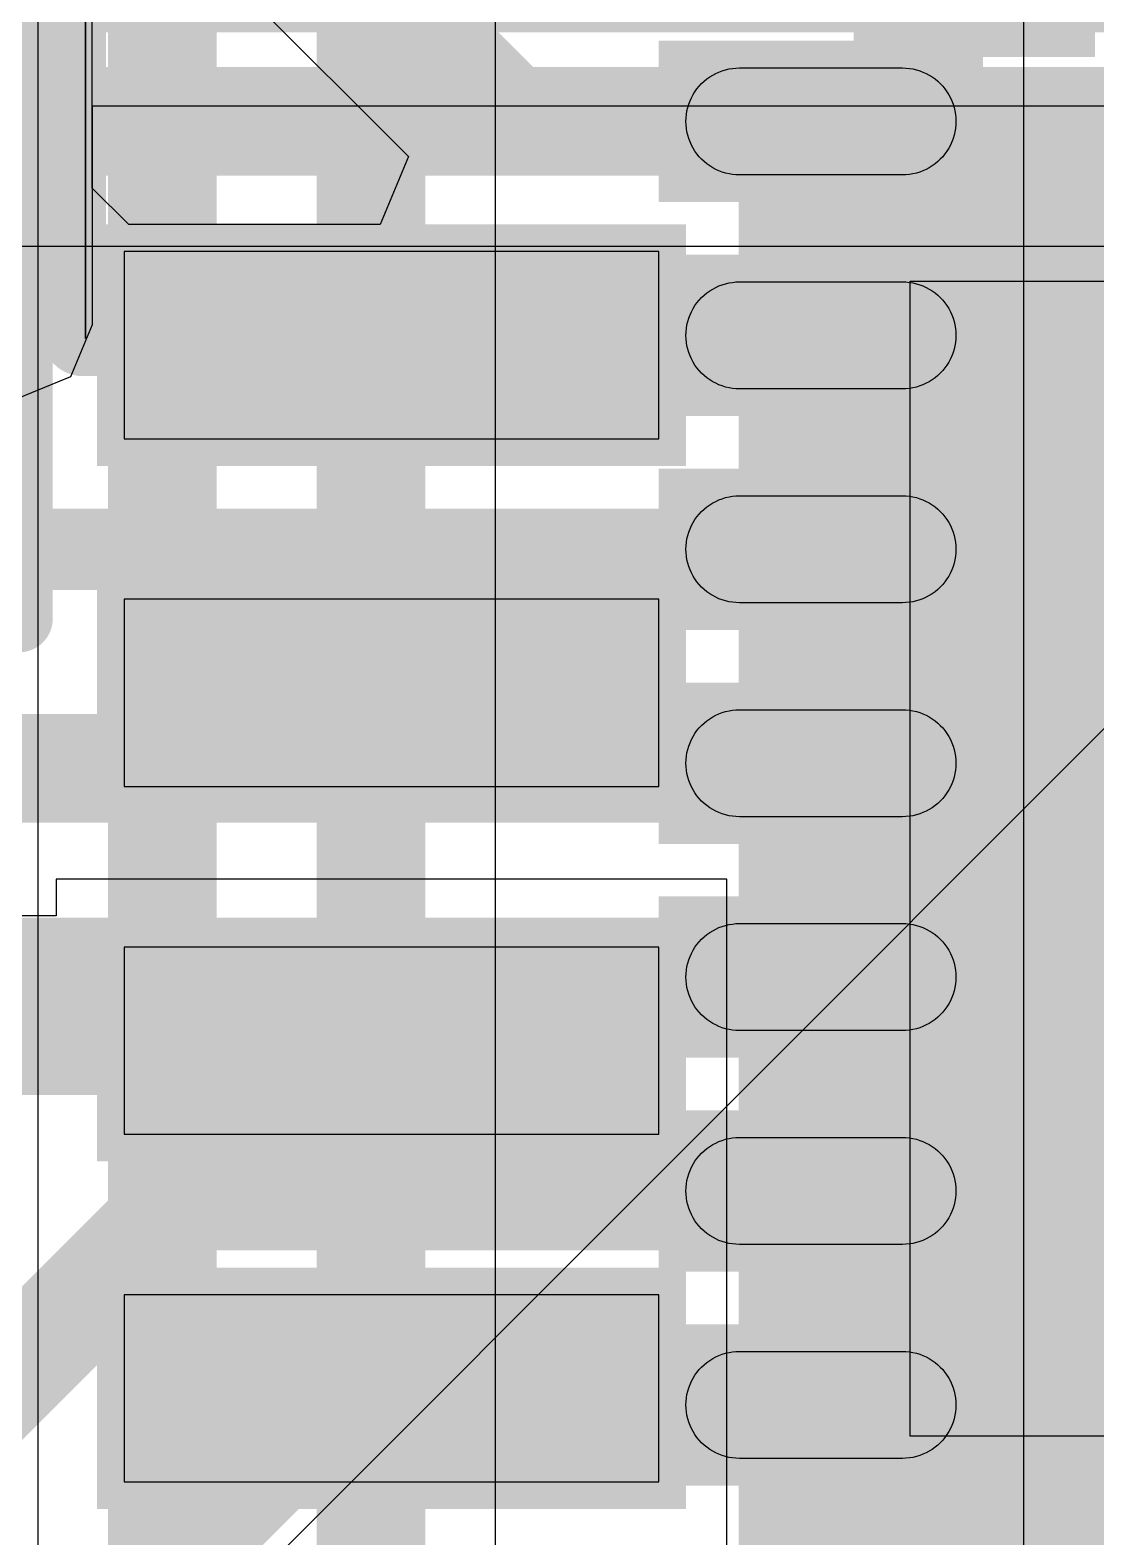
# Model space of a CAD drawing. Header units: inches. Extents: x -6 to 5433, y -4 to 5447.
# Drawn here: x 8.987 to 10.98, y 20.56 to 23.378 of the extents above; entities that cross this region are included whole.
import ezdxf

# ---------------------------------------------------------------- set-up
doc = ezdxf.new("R2010")
doc.units = ezdxf.units.IN
for name, color, linetype in [('Bottom Layer', 5, 'Continuous'), ('Bottom Overlay', 54, 'Continuous'), ('Bottom Paste', 16, 'Continuous'), ('Bottom Solder', 6, 'Continuous'), ('Ground', 16, 'Continuous'), ('Power', 76, 'Continuous'), ('Top Layer', 1, 'Continuous'), ('Top Overlay', 2, 'Continuous'), ('Top Paste', 8, 'Continuous'), ('Top Solder', 216, 'Continuous')]:
    doc.layers.add(name, color=color, linetype=linetype)

msp = doc.modelspace()

# ---------------------------------------------------------------- hatches: boundary and pattern name
at = {"layer": 'Bottom Layer'}
for points in [[(10.7188, 23.307), (10.7188, 23.107), (10.2138, 23.107), (10.2138, 23.307)], [(10.7188, 22.9069), (10.7188, 22.7069), (10.2138, 22.7069), (10.2138, 22.9069)], [(10.7188, 22.5069), (10.7188, 22.3069), (10.2138, 22.3069), (10.2138, 22.5069)], [(10.7188, 22.1068), (10.7188, 21.9068), (10.2138, 21.9068), (10.2138, 22.1068)], [(10.7188, 21.707), (10.7188, 21.507), (10.2138, 21.507), (10.2138, 21.707)], [(10.7188, 21.307), (10.7188, 21.107), (10.2138, 21.107), (10.2138, 21.307)], [(10.7188, 20.9069), (10.7188, 20.7069), (10.2138, 20.7069), (10.2138, 20.9069)]]:
    msp.add_hatch(color=5, dxfattribs=at).paths.add_polyline_path(points)
at = {"layer": 'Bottom Solder'}
for points in [[(9.0315, 22.8613), (8.2865, 22.8613), (8.2865, 23.4286), (9.0315, 23.4286)], [(10.7696, 23.3578), (10.7696, 23.0562), (10.163, 23.0562), (10.163, 23.3578)], [(10.7696, 22.9577), (10.7696, 22.6561), (10.163, 22.6561), (10.163, 22.9577)], [(10.7696, 22.5577), (10.7696, 22.2561), (10.163, 22.2561), (10.163, 22.5577)], [(10.7696, 22.1576), (10.7696, 21.856), (10.163, 21.856), (10.163, 22.1576)], [(10.7696, 21.7578), (10.7696, 21.4562), (10.163, 21.4562), (10.163, 21.7578)], [(10.7696, 21.3578), (10.7696, 21.0562), (10.163, 21.0562), (10.163, 21.3578)], [(10.7696, 20.9577), (10.7696, 20.6561), (10.163, 20.6561), (10.163, 20.9577)]]:
    msp.add_hatch(color=6, dxfattribs=at).paths.add_polyline_path(points)
at = {"layer": 'Top Layer'}
for points in [[(8.2526, 23.3737), (12.2285, 23.3737), (12.2285, 24.4293), (8.2526, 24.4293)], [(10.3631, 23.1785), (13.0631, 23.1785), (13.0631, 20.4785), (10.3631, 20.4785)], [(9.1631, 22.9636), (10.1631, 22.9636), (10.1631, 22.6136), (9.1631, 22.6136)], [(9.1631, 22.3133), (10.1631, 22.3133), (10.1631, 21.9633), (9.1631, 21.9633)], [(9.1631, 21.6631), (10.1631, 21.6631), (10.1631, 21.3131), (9.1631, 21.3131)], [(9.1631, 21.0129), (10.1631, 21.0129), (10.1631, 20.6629), (9.1631, 20.6629)]]:
    msp.add_hatch(color=1, dxfattribs=at).paths.add_polyline_path(points)
at = {"layer": 'Top Solder'}
for points in [[(10.5272, 24.4293), (10.9788, 24.4293), (10.9788, 23.3277), (10.5272, 23.3277)], [(10.3123, 23.2293), (13.1139, 23.2293), (13.1139, 20.4277), (10.3123, 20.4277)], [(9.1123, 23.0144), (10.2139, 23.0144), (10.2139, 22.5628), (9.1123, 22.5628)], [(9.1123, 22.3641), (10.2139, 22.3641), (10.2139, 21.9125), (9.1123, 21.9125)], [(9.1123, 21.7139), (10.2139, 21.7139), (10.2139, 21.2623), (9.1123, 21.2623)], [(9.1123, 21.0637), (10.2139, 21.0637), (10.2139, 20.6121), (9.1123, 20.6121)]]:
    msp.add_hatch(color=216, dxfattribs=at).paths.add_polyline_path(points)

# ---------------------------------------------------------------- linework, layer by layer
at = {"layer": 'Bottom Layer'}
for p, q in [((9.1901, 23.6458), (9.6948, 23.1411)), ((9.1035, 23.0823), (9.1035, 23.5005)), ((10.8458, 22.1799), (10.8458, 23.434)), ((9.6948, 23.1411), (9.6422, 23.0141)), ((9.1718, 23.0141), (9.1035, 23.0823)), ((9.6422, 23.0141), (9.1718, 23.0141)), ((10.8458, 20.98), (10.8458, 22.1799)), ((10.8458, 20.1799), (10.8458, 20.98))]:
    msp.add_line(p, q, dxfattribs=at)
for points in [[(9.2346, 23.8942, 0.1524, 0.1524, 0), (9.9219, 23.207, 0.1524, 0.1524, 0)], [(9.9219, 23.207, 0.1524, 0.1524, 0), (10.4663, 23.207, 0.1524, 0.1524, 0)], [(8.7479, 23.1449, 0.1524, 0.1524, 0), (9.086, 22.8069, 0.1524, 0.1524, 0)], [(9.086, 22.8069, 0.1524, 0.1524, 0), (10.4663, 22.8069, 0.1524, 0.1524, 0)], [(8.3977, 22.4069, 0.1524, 0.1524, 0), (10.4663, 22.4069, 0.1524, 0.1524, 0)], [(8.4379, 21.9974, 0.2032, 0.2032, 0), (10.4569, 21.9974, 0.2032, 0.2032, 0)], [(10.4569, 21.9974, 0.2032, 0.2032, 0), (10.4663, 22.0068, 0.2032, 0.2032, 0)], [(8.4379, 21.6164, 0.2032, 0.2032, 0), (10.4569, 21.6164, 0.2032, 0.2032, 0)], [(10.4569, 21.6164, 0.2032, 0.2032, 0), (10.4663, 21.607, 0.2032, 0.2032, 0)], [(10.4567, 21.1974, 0.2032, 0.2032, 0), (10.4663, 21.207, 0.2032, 0.2032, 0)], [(8.8276, 20.7403, 0.2032, 0.2032, 0), (9.2847, 21.1974, 0.2032, 0.2032, 0)], [(9.2847, 21.1974, 0.2032, 0.2032, 0), (10.4567, 21.1974, 0.2032, 0.2032, 0)], [(9.1509, 20.4171, 0.2032, 0.2032, 0), (9.5503, 20.8164, 0.2032, 0.2032, 0)], [(9.5503, 20.8164, 0.2032, 0.2032, 0), (10.4567, 20.8164, 0.2032, 0.2032, 0)], [(10.4567, 20.8164, 0.2032, 0.2032, 0), (10.4663, 20.8069, 0.2032, 0.2032, 0)]]:
    msp.add_lwpolyline(points, format="xyseb", dxfattribs=at)
for points in [[(9.8838, 23.207, 0.0762, 0.0762, 1), (9.96, 23.207, 0.0762, 0.0762, 1)], [(9.8838, 23.207, 0.0762, 0.0762, 1), (9.96, 23.207, 0.0762, 0.0762, 1)], [(10.4282, 23.207, 0.0762, 0.0762, 1), (10.5044, 23.207, 0.0762, 0.0762, 1)], [(9.0479, 22.8069, 0.0762, 0.0762, 1), (9.1241, 22.8069, 0.0762, 0.0762, 1)], [(9.0479, 22.8069, 0.0762, 0.0762, 1), (9.1241, 22.8069, 0.0762, 0.0762, 1)], [(10.4282, 22.8069, 0.0762, 0.0762, 1), (10.5044, 22.8069, 0.0762, 0.0762, 1)], [(10.4282, 22.4069, 0.0762, 0.0762, 1), (10.5044, 22.4069, 0.0762, 0.0762, 1)], [(10.4061, 21.9974, 0.1016, 0.1016, 1), (10.5077, 21.9974, 0.1016, 0.1016, 1)], [(10.4061, 21.9974, 0.1016, 0.1016, 1), (10.5077, 21.9974, 0.1016, 0.1016, 1)], [(10.4155, 22.0068, 0.1016, 0.1016, 1), (10.5171, 22.0068, 0.1016, 0.1016, 1)], [(10.4061, 21.6164, 0.1016, 0.1016, 1), (10.5077, 21.6164, 0.1016, 0.1016, 1)], [(10.4061, 21.6164, 0.1016, 0.1016, 1), (10.5077, 21.6164, 0.1016, 0.1016, 1)], [(10.4155, 21.607, 0.1016, 0.1016, 1), (10.5171, 21.607, 0.1016, 0.1016, 1)], [(10.4155, 21.207, 0.1016, 0.1016, 1), (10.5171, 21.207, 0.1016, 0.1016, 1)], [(9.2339, 21.1974, 0.1016, 0.1016, 1), (9.3355, 21.1974, 0.1016, 0.1016, 1)], [(9.2339, 21.1974, 0.1016, 0.1016, 1), (9.3355, 21.1974, 0.1016, 0.1016, 1)], [(10.4059, 21.1974, 0.1016, 0.1016, 1), (10.5075, 21.1974, 0.1016, 0.1016, 1)], [(10.4059, 21.1974, 0.1016, 0.1016, 1), (10.5075, 21.1974, 0.1016, 0.1016, 1)], [(9.4995, 20.8164, 0.1016, 0.1016, 1), (9.6011, 20.8164, 0.1016, 0.1016, 1)], [(9.4995, 20.8164, 0.1016, 0.1016, 1), (9.6011, 20.8164, 0.1016, 0.1016, 1)], [(10.4059, 20.8164, 0.1016, 0.1016, 1), (10.5075, 20.8164, 0.1016, 0.1016, 1)], [(10.4059, 20.8164, 0.1016, 0.1016, 1), (10.5075, 20.8164, 0.1016, 0.1016, 1)], [(10.4155, 20.8069, 0.1016, 0.1016, 1), (10.5171, 20.8069, 0.1016, 0.1016, 1)]]:
    msp.add_lwpolyline(points, format="xyseb", close=True, dxfattribs=at)
at = {"layer": 'Bottom Overlay'}
for points in [[(9.0654, 22.8274, 0.127, 0.127, 0), (9.0654, 24.4022, 0.127, 0.127, 0)], [(9.0908, 22.802, 0.00323, 0.00323, 0), (9.0908, 24.4276, 0.00323, 0.00323, 0)], [(8.2526, 22.8274, 0.127, 0.127, 0), (9.0654, 22.8274, 0.127, 0.127, 0)]]:
    msp.add_lwpolyline(points, format="xyseb", dxfattribs=at)
for points in [[(9.0337, 22.8274, 0.0635, 0.0635, 1), (9.0972, 22.8274, 0.0635, 0.0635, 1)], [(9.0337, 22.8274, 0.0635, 0.0635, 1), (9.0972, 22.8274, 0.0635, 0.0635, 1)], [(9.09, 22.802, 0.00161, 0.00161, 1), (9.0916, 22.802, 0.00161, 0.00161, 1)]]:
    msp.add_lwpolyline(points, format="xyseb", close=True, dxfattribs=at)
at = {"layer": 'Bottom Paste'}
for p, q in [((10.2755, 23.2993), (10.2816, 23.3016)), ((10.2816, 23.3016), (10.2879, 23.3036)), ((10.2879, 23.3036), (10.2943, 23.305)), ((10.2943, 23.305), (10.3007, 23.3061)), ((10.3007, 23.3061), (10.3072, 23.3068)), ((10.3072, 23.3068), (10.3138, 23.307)), ((10.3138, 23.307), (10.6188, 23.307)), ((10.6188, 23.307), (10.6253, 23.3068)), ((10.6253, 23.3068), (10.6318, 23.3061)), ((10.6318, 23.3061), (10.6383, 23.305)), ((10.6383, 23.305), (10.6447, 23.3036)), ((10.6447, 23.3036), (10.6509, 23.3016)), ((10.6509, 23.3016), (10.657, 23.2993)), ((10.2344, 23.2678), (10.2386, 23.2729)), ((10.2386, 23.2729), (10.2431, 23.2777)), ((10.2431, 23.2777), (10.2478, 23.2821)), ((10.2478, 23.2821), (10.2529, 23.2863)), ((10.2529, 23.2863), (10.2582, 23.2901)), ((10.2582, 23.2901), (10.2638, 23.2936)), ((10.2638, 23.2936), (10.2695, 23.2966)), ((10.2695, 23.2966), (10.2755, 23.2993)), ((10.657, 23.2993), (10.663, 23.2966)), ((10.663, 23.2966), (10.6688, 23.2936)), ((10.6688, 23.2936), (10.6743, 23.2901)), ((10.6743, 23.2901), (10.6797, 23.2863)), ((10.6797, 23.2863), (10.6847, 23.2821)), ((10.6847, 23.2821), (10.6895, 23.2777)), ((10.6895, 23.2777), (10.694, 23.2729)), ((10.694, 23.2729), (10.6981, 23.2678)), ((10.2191, 23.2391), (10.2214, 23.2452)), ((10.2214, 23.2452), (10.2241, 23.2512)), ((10.2241, 23.2512), (10.2272, 23.257)), ((10.2272, 23.257), (10.2306, 23.2625)), ((10.2306, 23.2625), (10.2344, 23.2678)), ((10.6981, 23.2678), (10.7019, 23.2625)), ((10.7019, 23.2625), (10.7054, 23.2569)), ((10.7054, 23.2569), (10.7085, 23.2512)), ((10.7085, 23.2512), (10.7111, 23.2452)), ((10.7111, 23.2452), (10.7135, 23.2391)), ((10.214, 23.2135), (10.2146, 23.22)), ((10.2146, 23.22), (10.2157, 23.2265)), ((10.2157, 23.2265), (10.2172, 23.2328)), ((10.2172, 23.2328), (10.2191, 23.2391)), ((10.7135, 23.2391), (10.7154, 23.2328)), ((10.7154, 23.2328), (10.7168, 23.2265)), ((10.7168, 23.2265), (10.7179, 23.22)), ((10.7179, 23.22), (10.7186, 23.2135)), ((10.2138, 23.207), (10.214, 23.2135)), ((10.214, 23.2004), (10.2138, 23.207)), ((10.2146, 23.1939), (10.214, 23.2004)), ((10.2146, 23.1939), (10.2146, 23.1939)), ((10.2157, 23.1874), (10.2146, 23.1939)), ((10.7179, 23.1939), (10.7168, 23.1874)), ((10.7186, 23.2004), (10.7179, 23.1939)), ((10.7186, 23.2135), (10.7188, 23.207)), ((10.7188, 23.207), (10.7186, 23.2004)), ((10.2172, 23.1811), (10.2157, 23.1874)), ((10.2191, 23.1748), (10.2172, 23.1811)), ((10.2214, 23.1687), (10.2191, 23.1748)), ((10.2241, 23.1627), (10.2214, 23.1687)), ((10.2272, 23.157), (10.2241, 23.1627)), ((10.7085, 23.1627), (10.7054, 23.157)), ((10.7111, 23.1687), (10.7085, 23.1627)), ((10.7135, 23.1748), (10.7111, 23.1687)), ((10.7154, 23.1811), (10.7135, 23.1748)), ((10.7168, 23.1874), (10.7154, 23.1811)), ((10.2306, 23.1514), (10.2272, 23.157)), ((10.2344, 23.1461), (10.2306, 23.1514)), ((10.2386, 23.141), (10.2344, 23.1461)), ((10.2431, 23.1362), (10.2386, 23.141)), ((10.2478, 23.1318), (10.2431, 23.1362)), ((10.6895, 23.1362), (10.6847, 23.1318)), ((10.694, 23.141), (10.6895, 23.1362)), ((10.6981, 23.1461), (10.694, 23.141)), ((10.7019, 23.1514), (10.6981, 23.1461)), ((10.7054, 23.157), (10.7019, 23.1514)), ((10.2529, 23.1276), (10.2478, 23.1318)), ((10.2582, 23.1238), (10.2529, 23.1276)), ((10.2638, 23.1203), (10.2582, 23.1238)), ((10.2695, 23.1173), (10.2638, 23.1203)), ((10.2755, 23.1146), (10.2695, 23.1173)), ((10.2816, 23.1123), (10.2755, 23.1146)), ((10.2879, 23.1104), (10.2816, 23.1123)), ((10.2943, 23.1089), (10.2879, 23.1104)), ((10.3007, 23.1078), (10.2943, 23.1089)), ((10.3072, 23.1072), (10.3007, 23.1078)), ((10.3138, 23.107), (10.3072, 23.1072)), ((10.6188, 23.107), (10.3138, 23.107)), ((10.6253, 23.1072), (10.6188, 23.107)), ((10.6318, 23.1078), (10.6253, 23.1072)), ((10.6383, 23.1089), (10.6318, 23.1078)), ((10.6447, 23.1104), (10.6383, 23.1089)), ((10.6509, 23.1123), (10.6447, 23.1104)), ((10.657, 23.1146), (10.6509, 23.1123)), ((10.663, 23.1173), (10.657, 23.1146)), ((10.6688, 23.1203), (10.663, 23.1173)), ((10.6743, 23.1238), (10.6688, 23.1203)), ((10.6797, 23.1276), (10.6743, 23.1238)), ((10.6847, 23.1318), (10.6797, 23.1276)), ((10.3007, 22.906), (10.3072, 22.9067)), ((10.3072, 22.9067), (10.3138, 22.9069)), ((10.3138, 22.9069), (10.6188, 22.9069)), ((10.6188, 22.9069), (10.6253, 22.9067)), ((10.6253, 22.9067), (10.6318, 22.906)), ((10.2431, 22.8776), (10.2478, 22.8821)), ((10.2478, 22.8821), (10.2529, 22.8862)), ((10.2529, 22.8862), (10.2582, 22.89)), ((10.2582, 22.89), (10.2638, 22.8935)), ((10.2638, 22.8935), (10.2695, 22.8966)), ((10.2695, 22.8966), (10.2755, 22.8993)), ((10.2755, 22.8993), (10.2816, 22.9016)), ((10.2816, 22.9016), (10.2879, 22.9035)), ((10.2879, 22.9035), (10.2943, 22.905)), ((10.2943, 22.905), (10.3007, 22.906)), ((10.6318, 22.906), (10.6383, 22.905)), ((10.6383, 22.905), (10.6447, 22.9035)), ((10.6447, 22.9035), (10.6509, 22.9016)), ((10.6509, 22.9016), (10.657, 22.8993)), ((10.657, 22.8993), (10.663, 22.8966)), ((10.663, 22.8966), (10.6688, 22.8935)), ((10.6688, 22.8935), (10.6743, 22.89)), ((10.6743, 22.89), (10.6797, 22.8862)), ((10.6797, 22.8862), (10.6847, 22.8821)), ((10.6847, 22.8821), (10.6895, 22.8776)), ((10.2214, 22.8452), (10.2241, 22.8511)), ((10.2241, 22.8511), (10.2272, 22.8569)), ((10.2272, 22.8569), (10.2306, 22.8625)), ((10.2306, 22.8625), (10.2344, 22.8678)), ((10.2344, 22.8678), (10.2386, 22.8728)), ((10.2386, 22.8728), (10.2431, 22.8776)), ((10.6895, 22.8776), (10.694, 22.8728)), ((10.694, 22.8728), (10.6981, 22.8678)), ((10.6981, 22.8678), (10.7019, 22.8625)), ((10.7019, 22.8625), (10.7054, 22.8569)), ((10.7054, 22.8569), (10.7085, 22.8511)), ((10.7085, 22.8511), (10.7111, 22.8452)), ((10.2146, 22.82), (10.2157, 22.8264)), ((10.2157, 22.8264), (10.2172, 22.8328)), ((10.2172, 22.8328), (10.2191, 22.8391)), ((10.2191, 22.8391), (10.2214, 22.8452)), ((10.7111, 22.8452), (10.7135, 22.8391)), ((10.7135, 22.8391), (10.7154, 22.8328)), ((10.7154, 22.8328), (10.7168, 22.8264)), ((10.7168, 22.8264), (10.7179, 22.82)), ((10.2138, 22.8069), (10.214, 22.8134)), ((10.214, 22.8004), (10.2138, 22.8069)), ((10.214, 22.8134), (10.2146, 22.82)), ((10.2146, 22.7938), (10.214, 22.8004)), ((10.2146, 22.7938), (10.2146, 22.7938)), ((10.2157, 22.7874), (10.2146, 22.7938)), ((10.7179, 22.7938), (10.7168, 22.7874)), ((10.7179, 22.82), (10.7186, 22.8134)), ((10.7186, 22.8004), (10.7179, 22.7938)), ((10.7186, 22.8134), (10.7188, 22.8069)), ((10.7188, 22.8069), (10.7186, 22.8004)), ((10.2172, 22.781), (10.2157, 22.7874)), ((10.2191, 22.7747), (10.2172, 22.781)), ((10.2214, 22.7686), (10.2191, 22.7747)), ((10.2241, 22.7627), (10.2214, 22.7686)), ((10.7111, 22.7686), (10.7085, 22.7627)), ((10.7135, 22.7747), (10.7111, 22.7686)), ((10.7154, 22.781), (10.7135, 22.7747)), ((10.7168, 22.7874), (10.7154, 22.781)), ((10.2272, 22.7569), (10.2241, 22.7627)), ((10.2306, 22.7514), (10.2272, 22.7569)), ((10.2344, 22.746), (10.2306, 22.7514)), ((10.2386, 22.741), (10.2344, 22.746)), ((10.2431, 22.7362), (10.2386, 22.741)), ((10.694, 22.741), (10.6895, 22.7362)), ((10.6981, 22.746), (10.694, 22.741)), ((10.7019, 22.7514), (10.6981, 22.746)), ((10.7054, 22.7569), (10.7019, 22.7514)), ((10.7085, 22.7627), (10.7054, 22.7569)), ((10.2478, 22.7317), (10.2431, 22.7362)), ((10.2529, 22.7276), (10.2478, 22.7317)), ((10.2582, 22.7238), (10.2529, 22.7276)), ((10.2638, 22.7203), (10.2582, 22.7238)), ((10.2695, 22.7172), (10.2638, 22.7203)), ((10.2755, 22.7145), (10.2695, 22.7172)), ((10.2816, 22.7122), (10.2755, 22.7145)), ((10.2879, 22.7103), (10.2816, 22.7122)), ((10.2943, 22.7088), (10.2879, 22.7103)), ((10.6447, 22.7103), (10.6383, 22.7088)), ((10.6509, 22.7122), (10.6447, 22.7103)), ((10.657, 22.7145), (10.6509, 22.7122)), ((10.663, 22.7172), (10.657, 22.7145)), ((10.6688, 22.7203), (10.663, 22.7172)), ((10.6743, 22.7238), (10.6688, 22.7203)), ((10.6797, 22.7276), (10.6743, 22.7238)), ((10.6847, 22.7317), (10.6797, 22.7276)), ((10.6895, 22.7362), (10.6847, 22.7317)), ((10.3007, 22.7078), (10.2943, 22.7088)), ((10.3072, 22.7071), (10.3007, 22.7078)), ((10.3138, 22.7069), (10.3072, 22.7071)), ((10.6188, 22.7069), (10.3138, 22.7069)), ((10.6253, 22.7071), (10.6188, 22.7069)), ((10.6318, 22.7078), (10.6253, 22.7071)), ((10.6383, 22.7088), (10.6318, 22.7078)), ((10.2478, 22.482), (10.2529, 22.4862)), ((10.2529, 22.4862), (10.2582, 22.49)), ((10.2582, 22.49), (10.2638, 22.4935)), ((10.2638, 22.4935), (10.2695, 22.4965)), ((10.2695, 22.4965), (10.2755, 22.4992)), ((10.2755, 22.4992), (10.2816, 22.5015)), ((10.2816, 22.5015), (10.2879, 22.5035)), ((10.2879, 22.5035), (10.2943, 22.5049)), ((10.2943, 22.5049), (10.3007, 22.506)), ((10.3007, 22.506), (10.3072, 22.5067)), ((10.3072, 22.5067), (10.3138, 22.5069)), ((10.3138, 22.5069), (10.6188, 22.5069)), ((10.6188, 22.5069), (10.6253, 22.5067)), ((10.6253, 22.5067), (10.6318, 22.506)), ((10.6318, 22.506), (10.6383, 22.5049)), ((10.6383, 22.5049), (10.6447, 22.5035)), ((10.6447, 22.5035), (10.6509, 22.5015)), ((10.6509, 22.5015), (10.657, 22.4992)), ((10.657, 22.4992), (10.663, 22.4965)), ((10.663, 22.4965), (10.6688, 22.4935)), ((10.6688, 22.4935), (10.6743, 22.49)), ((10.6743, 22.49), (10.6797, 22.4862)), ((10.6797, 22.4862), (10.6847, 22.482)), ((10.2241, 22.4511), (10.2272, 22.4569)), ((10.2272, 22.4569), (10.2306, 22.4624)), ((10.2306, 22.4624), (10.2344, 22.4677)), ((10.2344, 22.4677), (10.2386, 22.4728)), ((10.2386, 22.4728), (10.2431, 22.4776)), ((10.2431, 22.4776), (10.2478, 22.482)), ((10.6847, 22.482), (10.6895, 22.4776)), ((10.6895, 22.4776), (10.694, 22.4728)), ((10.694, 22.4728), (10.6981, 22.4677)), ((10.6981, 22.4677), (10.7019, 22.4624)), ((10.7019, 22.4624), (10.7054, 22.4568)), ((10.7054, 22.4568), (10.7085, 22.4511)), ((10.2157, 22.4264), (10.2172, 22.4327)), ((10.2172, 22.4327), (10.2191, 22.439)), ((10.2191, 22.439), (10.2214, 22.4451)), ((10.2214, 22.4451), (10.2241, 22.4511)), ((10.7085, 22.4511), (10.7111, 22.4451)), ((10.7111, 22.4451), (10.7135, 22.439)), ((10.7135, 22.439), (10.7154, 22.4327)), ((10.7154, 22.4327), (10.7168, 22.4264)), ((10.2138, 22.4069), (10.214, 22.4134)), ((10.214, 22.4003), (10.2138, 22.4069)), ((10.214, 22.4134), (10.2146, 22.4199)), ((10.2146, 22.3938), (10.214, 22.4003)), ((10.2146, 22.4199), (10.2157, 22.4264)), ((10.7168, 22.4264), (10.7179, 22.4199)), ((10.7179, 22.4199), (10.7186, 22.4134)), ((10.7186, 22.4003), (10.7179, 22.3938)), ((10.7186, 22.4134), (10.7188, 22.4069)), ((10.7188, 22.4069), (10.7186, 22.4003)), ((10.2146, 22.3938), (10.2146, 22.3938)), ((10.2157, 22.3873), (10.2146, 22.3938)), ((10.2172, 22.381), (10.2157, 22.3873)), ((10.2191, 22.3747), (10.2172, 22.381)), ((10.2214, 22.3686), (10.2191, 22.3747)), ((10.7135, 22.3747), (10.7111, 22.3686)), ((10.7154, 22.381), (10.7135, 22.3747)), ((10.7168, 22.3873), (10.7154, 22.381)), ((10.7179, 22.3938), (10.7168, 22.3873)), ((10.2241, 22.3626), (10.2214, 22.3686)), ((10.2272, 22.3569), (10.2241, 22.3626)), ((10.2306, 22.3513), (10.2272, 22.3569)), ((10.2344, 22.346), (10.2306, 22.3513)), ((10.2386, 22.3409), (10.2344, 22.346)), ((10.6981, 22.346), (10.694, 22.3409)), ((10.7019, 22.3513), (10.6981, 22.346)), ((10.7054, 22.3569), (10.7019, 22.3513)), ((10.7085, 22.3626), (10.7054, 22.3569)), ((10.7111, 22.3686), (10.7085, 22.3626)), ((10.2431, 22.3361), (10.2386, 22.3409)), ((10.2478, 22.3317), (10.2431, 22.3361)), ((10.2529, 22.3275), (10.2478, 22.3317)), ((10.2582, 22.3237), (10.2529, 22.3275)), ((10.2638, 22.3202), (10.2582, 22.3237)), ((10.2695, 22.3172), (10.2638, 22.3202)), ((10.2755, 22.3145), (10.2695, 22.3172)), ((10.663, 22.3172), (10.657, 22.3145)), ((10.6688, 22.3202), (10.663, 22.3172)), ((10.6743, 22.3237), (10.6688, 22.3202)), ((10.6797, 22.3275), (10.6743, 22.3237)), ((10.6847, 22.3317), (10.6797, 22.3275)), ((10.6895, 22.3361), (10.6847, 22.3317)), ((10.694, 22.3409), (10.6895, 22.3361)), ((10.2816, 22.3122), (10.2755, 22.3145)), ((10.2879, 22.3103), (10.2816, 22.3122)), ((10.2943, 22.3088), (10.2879, 22.3103)), ((10.3007, 22.3077), (10.2943, 22.3088)), ((10.3072, 22.3071), (10.3007, 22.3077)), ((10.3138, 22.3069), (10.3072, 22.3071)), ((10.6188, 22.3069), (10.3138, 22.3069)), ((10.6253, 22.3071), (10.6188, 22.3069)), ((10.6318, 22.3077), (10.6253, 22.3071)), ((10.6383, 22.3088), (10.6318, 22.3077)), ((10.6447, 22.3103), (10.6383, 22.3088)), ((10.6509, 22.3122), (10.6447, 22.3103)), ((10.657, 22.3145), (10.6509, 22.3122)), ((10.2529, 22.0861), (10.2582, 22.0899)), ((10.2582, 22.0899), (10.2638, 22.0934)), ((10.2638, 22.0934), (10.2695, 22.0965)), ((10.2695, 22.0965), (10.2755, 22.0992)), ((10.2755, 22.0992), (10.2816, 22.1015)), ((10.2816, 22.1015), (10.2879, 22.1034)), ((10.2879, 22.1034), (10.2943, 22.1049)), ((10.2943, 22.1049), (10.3007, 22.1059)), ((10.3007, 22.1059), (10.3072, 22.1066)), ((10.3072, 22.1066), (10.3138, 22.1068)), ((10.3138, 22.1068), (10.6188, 22.1068)), ((10.6188, 22.1068), (10.6253, 22.1066)), ((10.6253, 22.1066), (10.6318, 22.1059)), ((10.6318, 22.1059), (10.6383, 22.1049)), ((10.6383, 22.1049), (10.6447, 22.1034)), ((10.6447, 22.1034), (10.6509, 22.1015)), ((10.6509, 22.1015), (10.657, 22.0992)), ((10.657, 22.0992), (10.663, 22.0965)), ((10.663, 22.0965), (10.6688, 22.0934)), ((10.6688, 22.0934), (10.6743, 22.0899)), ((10.6743, 22.0899), (10.6797, 22.0861)), ((10.2272, 22.0568), (10.2306, 22.0624)), ((10.2306, 22.0624), (10.2344, 22.0677)), ((10.2344, 22.0677), (10.2386, 22.0727)), ((10.2386, 22.0727), (10.2431, 22.0775)), ((10.2431, 22.0775), (10.2478, 22.082)), ((10.2478, 22.082), (10.2529, 22.0861)), ((10.6797, 22.0861), (10.6847, 22.082)), ((10.6847, 22.082), (10.6895, 22.0775)), ((10.6895, 22.0775), (10.694, 22.0727)), ((10.694, 22.0727), (10.6981, 22.0677)), ((10.6981, 22.0677), (10.7019, 22.0624)), ((10.7019, 22.0624), (10.7054, 22.0568)), ((10.2172, 22.0327), (10.2191, 22.039)), ((10.2191, 22.039), (10.2214, 22.0451)), ((10.2214, 22.0451), (10.2241, 22.051)), ((10.2241, 22.051), (10.2272, 22.0568)), ((10.7054, 22.0568), (10.7085, 22.051)), ((10.7085, 22.051), (10.7111, 22.0451)), ((10.7111, 22.0451), (10.7135, 22.039)), ((10.7135, 22.039), (10.7154, 22.0327)), ((10.2138, 22.0068), (10.214, 22.0133)), ((10.214, 22.0003), (10.2138, 22.0068)), ((10.214, 22.0133), (10.2146, 22.0199)), ((10.2146, 22.0199), (10.2157, 22.0263)), ((10.2157, 22.0263), (10.2172, 22.0327)), ((10.7154, 22.0327), (10.7168, 22.0263)), ((10.7168, 22.0263), (10.7179, 22.0199)), ((10.7179, 22.0199), (10.7186, 22.0133)), ((10.7186, 22.0133), (10.7188, 22.0068)), ((10.7188, 22.0068), (10.7186, 22.0003)), ((10.2146, 21.9937), (10.214, 22.0003)), ((10.2146, 21.9937), (10.2146, 21.9937)), ((10.2157, 21.9873), (10.2146, 21.9937)), ((10.2172, 21.9809), (10.2157, 21.9873)), ((10.2191, 21.9746), (10.2172, 21.9809)), ((10.7154, 21.9809), (10.7135, 21.9746)), ((10.7168, 21.9873), (10.7154, 21.9809)), ((10.7179, 21.9937), (10.7168, 21.9873)), ((10.7186, 22.0003), (10.7179, 21.9937)), ((10.2214, 21.9685), (10.2191, 21.9746)), ((10.2241, 21.9626), (10.2214, 21.9685)), ((10.2272, 21.9568), (10.2241, 21.9626)), ((10.2306, 21.9513), (10.2272, 21.9568)), ((10.2344, 21.9459), (10.2306, 21.9513)), ((10.7019, 21.9513), (10.6981, 21.9459)), ((10.7054, 21.9568), (10.7019, 21.9513)), ((10.7085, 21.9626), (10.7054, 21.9568)), ((10.7111, 21.9685), (10.7085, 21.9626)), ((10.7135, 21.9746), (10.7111, 21.9685)), ((10.2386, 21.9409), (10.2344, 21.9459)), ((10.2431, 21.9361), (10.2386, 21.9409)), ((10.2478, 21.9316), (10.2431, 21.9361)), ((10.2529, 21.9275), (10.2478, 21.9316)), ((10.2582, 21.9237), (10.2529, 21.9275)), ((10.2638, 21.9202), (10.2582, 21.9237)), ((10.6743, 21.9237), (10.6688, 21.9202)), ((10.6797, 21.9275), (10.6743, 21.9237)), ((10.6847, 21.9316), (10.6797, 21.9275)), ((10.6895, 21.9361), (10.6847, 21.9316)), ((10.694, 21.9409), (10.6895, 21.9361)), ((10.6981, 21.9459), (10.694, 21.9409)), ((10.2695, 21.9171), (10.2638, 21.9202)), ((10.2755, 21.9144), (10.2695, 21.9171)), ((10.2816, 21.9121), (10.2755, 21.9144)), ((10.2879, 21.9102), (10.2816, 21.9121)), ((10.2943, 21.9087), (10.2879, 21.9102)), ((10.3007, 21.9077), (10.2943, 21.9087)), ((10.3072, 21.907), (10.3007, 21.9077)), ((10.3138, 21.9068), (10.3072, 21.907)), ((10.6188, 21.9068), (10.3138, 21.9068)), ((10.6253, 21.907), (10.6188, 21.9068)), ((10.6318, 21.9077), (10.6253, 21.907)), ((10.6383, 21.9087), (10.6318, 21.9077)), ((10.6447, 21.9102), (10.6383, 21.9087)), ((10.6509, 21.9121), (10.6447, 21.9102)), ((10.657, 21.9144), (10.6509, 21.9121)), ((10.663, 21.9171), (10.657, 21.9144)), ((10.6688, 21.9202), (10.663, 21.9171)), ((10.2638, 21.6936), (10.2695, 21.6967)), ((10.2695, 21.6967), (10.2755, 21.6994)), ((10.2755, 21.6994), (10.2816, 21.7017)), ((10.2816, 21.7017), (10.2879, 21.7036)), ((10.2879, 21.7036), (10.2943, 21.7051)), ((10.2943, 21.7051), (10.3007, 21.7061)), ((10.3007, 21.7061), (10.3072, 21.7068)), ((10.3072, 21.7068), (10.3138, 21.707)), ((10.3138, 21.707), (10.6188, 21.707)), ((10.6188, 21.707), (10.6253, 21.7068)), ((10.6253, 21.7068), (10.6318, 21.7061)), ((10.6318, 21.7061), (10.6383, 21.7051)), ((10.6383, 21.7051), (10.6447, 21.7036)), ((10.6447, 21.7036), (10.6509, 21.7017)), ((10.6509, 21.7017), (10.657, 21.6994)), ((10.657, 21.6994), (10.663, 21.6967)), ((10.663, 21.6967), (10.6688, 21.6936)), ((10.2306, 21.6626), (10.2344, 21.6679)), ((10.2344, 21.6679), (10.2386, 21.6729)), ((10.2386, 21.6729), (10.2431, 21.6777)), ((10.2431, 21.6777), (10.2478, 21.6822)), ((10.2478, 21.6822), (10.2529, 21.6863)), ((10.2529, 21.6863), (10.2582, 21.6901)), ((10.2582, 21.6901), (10.2638, 21.6936)), ((10.6688, 21.6936), (10.6743, 21.6901)), ((10.6743, 21.6901), (10.6797, 21.6863)), ((10.6797, 21.6863), (10.6847, 21.6822)), ((10.6847, 21.6822), (10.6895, 21.6777)), ((10.6895, 21.6777), (10.694, 21.6729)), ((10.694, 21.6729), (10.6981, 21.6679)), ((10.6981, 21.6679), (10.7019, 21.6626)), ((10.2172, 21.6329), (10.2191, 21.6392)), ((10.2191, 21.6392), (10.2214, 21.6453)), ((10.2214, 21.6453), (10.2241, 21.6512)), ((10.2241, 21.6512), (10.2272, 21.657)), ((10.2272, 21.657), (10.2306, 21.6626)), ((10.7019, 21.6626), (10.7054, 21.657)), ((10.7054, 21.657), (10.7085, 21.6512)), ((10.7085, 21.6512), (10.7111, 21.6453)), ((10.7111, 21.6453), (10.7135, 21.6392)), ((10.7135, 21.6392), (10.7154, 21.6329)), ((10.2138, 21.607), (10.214, 21.6135)), ((10.214, 21.6135), (10.2146, 21.6201)), ((10.214, 21.6135), (10.214, 21.6135)), ((10.2146, 21.6201), (10.2157, 21.6265)), ((10.2157, 21.6265), (10.2172, 21.6329)), ((10.7154, 21.6329), (10.7168, 21.6265)), ((10.7168, 21.6265), (10.7179, 21.6201)), ((10.7179, 21.6201), (10.7186, 21.6135)), ((10.7186, 21.6135), (10.7188, 21.607)), ((10.214, 21.6005), (10.2138, 21.607)), ((10.2146, 21.594), (10.214, 21.6005)), ((10.2157, 21.5875), (10.2146, 21.594)), ((10.2172, 21.5811), (10.2157, 21.5875)), ((10.7168, 21.5875), (10.7154, 21.5811)), ((10.7179, 21.594), (10.7168, 21.5875)), ((10.7186, 21.6005), (10.7179, 21.594)), ((10.7188, 21.607), (10.7186, 21.6005)), ((10.2191, 21.5749), (10.2172, 21.5811)), ((10.2214, 21.5687), (10.2191, 21.5749)), ((10.2241, 21.5628), (10.2214, 21.5687)), ((10.2272, 21.557), (10.2241, 21.5628)), ((10.2306, 21.5515), (10.2272, 21.557)), ((10.7054, 21.557), (10.7019, 21.5515)), ((10.7085, 21.5628), (10.7054, 21.557)), ((10.7111, 21.5687), (10.7085, 21.5628)), ((10.7135, 21.5749), (10.7111, 21.5687)), ((10.7154, 21.5811), (10.7135, 21.5749)), ((10.2344, 21.5461), (10.2306, 21.5515)), ((10.2386, 21.5411), (10.2344, 21.5461)), ((10.2431, 21.5363), (10.2386, 21.5411)), ((10.2478, 21.5318), (10.2431, 21.5363)), ((10.2529, 21.5277), (10.2478, 21.5318)), ((10.2582, 21.5239), (10.2529, 21.5277)), ((10.6797, 21.5277), (10.6743, 21.5239)), ((10.6847, 21.5318), (10.6797, 21.5277)), ((10.6895, 21.5363), (10.6847, 21.5318)), ((10.694, 21.5411), (10.6895, 21.5363)), ((10.6981, 21.5461), (10.694, 21.5411)), ((10.7019, 21.5515), (10.6981, 21.5461)), ((10.2638, 21.5204), (10.2582, 21.5239)), ((10.2695, 21.5173), (10.2638, 21.5204)), ((10.2755, 21.5146), (10.2695, 21.5173)), ((10.2816, 21.5123), (10.2755, 21.5146)), ((10.2879, 21.5104), (10.2816, 21.5123)), ((10.2943, 21.5089), (10.2879, 21.5104)), ((10.3007, 21.5079), (10.2943, 21.5089)), ((10.3072, 21.5072), (10.3007, 21.5079)), ((10.3138, 21.507), (10.3072, 21.5072)), ((10.6188, 21.507), (10.3138, 21.507)), ((10.6253, 21.5072), (10.6188, 21.507)), ((10.6318, 21.5079), (10.6253, 21.5072)), ((10.6383, 21.5089), (10.6318, 21.5079)), ((10.6447, 21.5104), (10.6383, 21.5089)), ((10.6509, 21.5123), (10.6447, 21.5104)), ((10.657, 21.5146), (10.6509, 21.5123)), ((10.663, 21.5173), (10.657, 21.5146)), ((10.6688, 21.5204), (10.663, 21.5173)), ((10.6743, 21.5239), (10.6688, 21.5204)), ((10.2755, 21.2993), (10.2816, 21.3016)), ((10.2816, 21.3016), (10.2879, 21.3036)), ((10.2879, 21.3036), (10.2943, 21.305)), ((10.2943, 21.305), (10.3007, 21.3061)), ((10.3007, 21.3061), (10.3072, 21.3068)), ((10.3072, 21.3068), (10.3138, 21.307)), ((10.3138, 21.307), (10.6188, 21.307)), ((10.6188, 21.307), (10.6253, 21.3068)), ((10.6253, 21.3068), (10.6318, 21.3061)), ((10.6318, 21.3061), (10.6383, 21.305)), ((10.6383, 21.305), (10.6447, 21.3036)), ((10.6447, 21.3036), (10.6509, 21.3016)), ((10.6509, 21.3016), (10.657, 21.2993)), ((10.2344, 21.2678), (10.2386, 21.2729)), ((10.2386, 21.2729), (10.2431, 21.2777)), ((10.2431, 21.2777), (10.2478, 21.2821)), ((10.2478, 21.2821), (10.2529, 21.2863)), ((10.2529, 21.2863), (10.2582, 21.2901)), ((10.2582, 21.2901), (10.2638, 21.2936)), ((10.2638, 21.2936), (10.2695, 21.2966)), ((10.2695, 21.2966), (10.2755, 21.2993)), ((10.657, 21.2993), (10.663, 21.2966)), ((10.663, 21.2966), (10.6688, 21.2936)), ((10.6688, 21.2936), (10.6743, 21.2901)), ((10.6743, 21.2901), (10.6797, 21.2863)), ((10.6797, 21.2863), (10.6847, 21.2821)), ((10.6847, 21.2821), (10.6895, 21.2777)), ((10.6895, 21.2777), (10.694, 21.2729)), ((10.694, 21.2729), (10.6981, 21.2678)), ((10.2191, 21.2391), (10.2214, 21.2452)), ((10.2214, 21.2452), (10.2241, 21.2512)), ((10.2241, 21.2512), (10.2272, 21.257)), ((10.2272, 21.257), (10.2306, 21.2625)), ((10.2306, 21.2625), (10.2344, 21.2678)), ((10.6981, 21.2678), (10.7019, 21.2625)), ((10.7019, 21.2625), (10.7054, 21.2569)), ((10.7054, 21.2569), (10.7085, 21.2512)), ((10.7085, 21.2512), (10.7111, 21.2452)), ((10.7111, 21.2452), (10.7135, 21.2391)), ((10.214, 21.2135), (10.2146, 21.22)), ((10.2146, 21.22), (10.2157, 21.2265)), ((10.2157, 21.2265), (10.2172, 21.2328)), ((10.2172, 21.2328), (10.2191, 21.2391)), ((10.7135, 21.2391), (10.7154, 21.2328)), ((10.7154, 21.2328), (10.7168, 21.2265)), ((10.7168, 21.2265), (10.7179, 21.22)), ((10.7179, 21.22), (10.7186, 21.2135)), ((10.2138, 21.207), (10.214, 21.2135)), ((10.214, 21.2004), (10.2138, 21.207)), ((10.214, 21.2135), (10.214, 21.2135)), ((10.2146, 21.1939), (10.214, 21.2004)), ((10.2157, 21.1875), (10.2146, 21.1939)), ((10.7179, 21.1939), (10.7168, 21.1875)), ((10.7186, 21.2004), (10.7179, 21.1939)), ((10.7186, 21.2135), (10.7188, 21.207)), ((10.7188, 21.207), (10.7186, 21.2004)), ((10.2172, 21.1811), (10.2157, 21.1875)), ((10.2191, 21.1748), (10.2172, 21.1811)), ((10.2214, 21.1687), (10.2191, 21.1748)), ((10.2241, 21.1627), (10.2214, 21.1687)), ((10.2272, 21.157), (10.2241, 21.1627)), ((10.7085, 21.1627), (10.7054, 21.157)), ((10.7111, 21.1687), (10.7085, 21.1627)), ((10.7135, 21.1748), (10.7111, 21.1687)), ((10.7154, 21.1811), (10.7135, 21.1748)), ((10.7168, 21.1875), (10.7154, 21.1811)), ((10.2306, 21.1514), (10.2272, 21.157)), ((10.2344, 21.1461), (10.2306, 21.1514)), ((10.2386, 21.141), (10.2344, 21.1461)), ((10.2431, 21.1362), (10.2386, 21.141)), ((10.2478, 21.1318), (10.2431, 21.1362)), ((10.2529, 21.1276), (10.2478, 21.1318)), ((10.6847, 21.1318), (10.6797, 21.1276)), ((10.6895, 21.1362), (10.6847, 21.1318)), ((10.694, 21.141), (10.6895, 21.1362)), ((10.6981, 21.1461), (10.694, 21.141)), ((10.7019, 21.1514), (10.6981, 21.1461)), ((10.7054, 21.157), (10.7019, 21.1514)), ((10.2582, 21.1238), (10.2529, 21.1276)), ((10.2638, 21.1203), (10.2582, 21.1238)), ((10.2695, 21.1173), (10.2638, 21.1203)), ((10.2755, 21.1146), (10.2695, 21.1173)), ((10.2816, 21.1123), (10.2755, 21.1146)), ((10.2879, 21.1104), (10.2816, 21.1123)), ((10.2943, 21.1089), (10.2879, 21.1104)), ((10.3007, 21.1078), (10.2943, 21.1089)), ((10.3072, 21.1072), (10.3007, 21.1078)), ((10.3138, 21.107), (10.3072, 21.1072)), ((10.6188, 21.107), (10.3138, 21.107)), ((10.6253, 21.1072), (10.6188, 21.107)), ((10.6318, 21.1078), (10.6253, 21.1072)), ((10.6383, 21.1089), (10.6318, 21.1078)), ((10.6447, 21.1104), (10.6383, 21.1089)), ((10.6509, 21.1123), (10.6447, 21.1104)), ((10.657, 21.1146), (10.6509, 21.1123)), ((10.663, 21.1173), (10.657, 21.1146)), ((10.6688, 21.1203), (10.663, 21.1173)), ((10.6743, 21.1238), (10.6688, 21.1203)), ((10.6797, 21.1276), (10.6743, 21.1238)), ((10.2943, 20.905), (10.3007, 20.906)), ((10.3007, 20.906), (10.3072, 20.9067)), ((10.3072, 20.9067), (10.3138, 20.9069)), ((10.3138, 20.9069), (10.6188, 20.9069)), ((10.6188, 20.9069), (10.6253, 20.9067)), ((10.6253, 20.9067), (10.6318, 20.906)), ((10.6318, 20.906), (10.6383, 20.905)), ((10.2431, 20.8776), (10.2478, 20.8821)), ((10.2478, 20.8821), (10.2529, 20.8862)), ((10.2529, 20.8862), (10.2582, 20.89)), ((10.2582, 20.89), (10.2638, 20.8935)), ((10.2638, 20.8935), (10.2695, 20.8966)), ((10.2695, 20.8966), (10.2755, 20.8993)), ((10.2755, 20.8993), (10.2816, 20.9016)), ((10.2816, 20.9016), (10.2879, 20.9035)), ((10.2879, 20.9035), (10.2943, 20.905)), ((10.6383, 20.905), (10.6447, 20.9035)), ((10.6447, 20.9035), (10.6509, 20.9016)), ((10.6509, 20.9016), (10.657, 20.8993)), ((10.657, 20.8993), (10.663, 20.8966)), ((10.663, 20.8966), (10.6688, 20.8935)), ((10.6688, 20.8935), (10.6743, 20.89)), ((10.6743, 20.89), (10.6797, 20.8862)), ((10.6797, 20.8862), (10.6847, 20.8821)), ((10.6847, 20.8821), (10.6895, 20.8776)), ((10.2214, 20.8452), (10.2241, 20.8511)), ((10.2241, 20.8511), (10.2272, 20.8569)), ((10.2272, 20.8569), (10.2306, 20.8625)), ((10.2306, 20.8625), (10.2344, 20.8678)), ((10.2344, 20.8678), (10.2386, 20.8728)), ((10.2386, 20.8728), (10.2431, 20.8776)), ((10.6895, 20.8776), (10.694, 20.8728)), ((10.694, 20.8728), (10.6981, 20.8678)), ((10.6981, 20.8678), (10.7019, 20.8625)), ((10.7019, 20.8625), (10.7054, 20.8569)), ((10.7054, 20.8569), (10.7085, 20.8511)), ((10.7085, 20.8511), (10.7111, 20.8452)), ((10.2146, 20.82), (10.2157, 20.8264)), ((10.2157, 20.8264), (10.2172, 20.8328)), ((10.2172, 20.8328), (10.2191, 20.8391)), ((10.2191, 20.8391), (10.2214, 20.8452)), ((10.7111, 20.8452), (10.7135, 20.8391)), ((10.7135, 20.8391), (10.7154, 20.8328)), ((10.7154, 20.8328), (10.7168, 20.8264)), ((10.7168, 20.8264), (10.7179, 20.82)), ((10.2138, 20.8069), (10.214, 20.8134)), ((10.214, 20.8004), (10.2138, 20.8069)), ((10.214, 20.8134), (10.2146, 20.82)), ((10.2146, 20.7939), (10.214, 20.8004)), ((10.2146, 20.7939), (10.2146, 20.7939)), ((10.2157, 20.7874), (10.2146, 20.7939)), ((10.7179, 20.7939), (10.7168, 20.7874)), ((10.7179, 20.82), (10.7186, 20.8134)), ((10.7186, 20.8004), (10.7179, 20.7939)), ((10.7186, 20.8134), (10.7188, 20.8069)), ((10.7188, 20.8069), (10.7186, 20.8004)), ((10.2172, 20.781), (10.2157, 20.7874)), ((10.2191, 20.7748), (10.2172, 20.781)), ((10.2214, 20.7686), (10.2191, 20.7748)), ((10.2241, 20.7627), (10.2214, 20.7686)), ((10.7111, 20.7686), (10.7085, 20.7627)), ((10.7135, 20.7748), (10.7111, 20.7686)), ((10.7154, 20.781), (10.7135, 20.7748)), ((10.7168, 20.7874), (10.7154, 20.781)), ((10.2272, 20.7569), (10.2241, 20.7627)), ((10.2306, 20.7514), (10.2272, 20.7569)), ((10.2344, 20.746), (10.2306, 20.7514)), ((10.2386, 20.741), (10.2344, 20.746)), ((10.2431, 20.7362), (10.2386, 20.741)), ((10.694, 20.741), (10.6895, 20.7362)), ((10.6981, 20.746), (10.694, 20.741)), ((10.7019, 20.7514), (10.6981, 20.746)), ((10.7054, 20.7569), (10.7019, 20.7514)), ((10.7085, 20.7627), (10.7054, 20.7569)), ((10.2478, 20.7317), (10.2431, 20.7362)), ((10.2529, 20.7276), (10.2478, 20.7317)), ((10.2582, 20.7238), (10.2529, 20.7276)), ((10.2638, 20.7203), (10.2582, 20.7238)), ((10.2695, 20.7172), (10.2638, 20.7203)), ((10.2755, 20.7145), (10.2695, 20.7172)), ((10.2816, 20.7122), (10.2755, 20.7145)), ((10.2879, 20.7103), (10.2816, 20.7122)), ((10.2943, 20.7088), (10.2879, 20.7103)), ((10.3007, 20.7078), (10.2943, 20.7088)), ((10.6383, 20.7088), (10.6318, 20.7078)), ((10.6447, 20.7103), (10.6383, 20.7088)), ((10.6509, 20.7122), (10.6447, 20.7103)), ((10.657, 20.7145), (10.6509, 20.7122)), ((10.663, 20.7172), (10.657, 20.7145)), ((10.6688, 20.7203), (10.663, 20.7172)), ((10.6743, 20.7238), (10.6688, 20.7203)), ((10.6797, 20.7276), (10.6743, 20.7238)), ((10.6847, 20.7317), (10.6797, 20.7276)), ((10.6895, 20.7362), (10.6847, 20.7317)), ((10.3072, 20.7071), (10.3007, 20.7078)), ((10.3138, 20.7069), (10.3072, 20.7071)), ((10.6188, 20.7069), (10.3138, 20.7069)), ((10.6253, 20.7071), (10.6188, 20.7069)), ((10.6318, 20.7078), (10.6253, 20.7071))]:
    msp.add_line(p, q, dxfattribs=at)
at = {"layer": 'Ground'}
msp.add_line((7.0465, 22.9739), (14.8075, 22.9739), dxfattribs=at)
msp.add_lwpolyline([(6.9499, 23.207, 0.2032, 0.2032, 0), (13.9677, 23.207, 0.2032, 0.2032, 0)], format="xyseb", dxfattribs=at)
at = {"layer": 'Power'}
for p, q in [((9.0015, 26.5628), (9.0015, 18.461)), ((9.8579, 18.1206), (9.8579, 26.3853))]:
    msp.add_line(p, q, dxfattribs=at)
for points in [[(9.2346, 18.3645, 0.2032, 0.2032, 0), (9.2346, 26.9285, 0.2032, 0.2032, 0)], [(9.6248, 17.7549, 0.2032, 0.2032, 0), (9.6248, 26.4818, 0.2032, 0.2032, 0)]]:
    msp.add_lwpolyline(points, format="xyseb", dxfattribs=at)
at = {"layer": 'Top Layer'}
for p, q in [((9.1037, 22.8274), (9.1037, 23.2363)), ((9.1037, 23.2363), (12.2285, 23.2363)), ((9.0634, 22.7302), (9.1037, 22.8274)), ((8.9662, 22.69), (9.0634, 22.7302)), ((10.2901, 21.7901), (9.0361, 21.7901)), ((9.0361, 21.7901), (9.0361, 21.7212)), ((10.2901, 21.2669), (10.2901, 21.7901)), ((9.0361, 21.7212), (8.9015, 21.7212)), ((10.2901, 21.1399), (10.2901, 21.2669)), ((10.2901, 21.0591), (10.2901, 21.1399)), ((10.2901, 20.5359), (10.2901, 21.0591))]:
    msp.add_line(p, q, dxfattribs=at)
for points in [[(7.5964, 20.183, 0.2032, 0.2032, 0), (8.9015, 21.4881, 0.2032, 0.2032, 0)], [(8.9015, 21.4881, 0.2032, 0.2032, 0), (9.6631, 21.4881, 0.2032, 0.2032, 0)], [(9.6248, 20.7996, 0.2032, 0.2032, 0), (9.6631, 20.8379, 0.2032, 0.2032, 0)], [(9.6248, 17.9835, 0.2032, 0.2032, 0), (9.6248, 20.7996, 0.2032, 0.2032, 0)]]:
    msp.add_lwpolyline(points, format="xyseb", dxfattribs=at)
for points in [[(8.8507, 21.4881, 0.1016, 0.1016, 1), (8.9523, 21.4881, 0.1016, 0.1016, 1)], [(8.8507, 21.4881, 0.1016, 0.1016, 1), (8.9523, 21.4881, 0.1016, 0.1016, 1)], [(9.6123, 21.4881, 0.1016, 0.1016, 1), (9.7139, 21.4881, 0.1016, 0.1016, 1)], [(9.6123, 20.8379, 0.1016, 0.1016, 1), (9.7139, 20.8379, 0.1016, 0.1016, 1)], [(9.574, 20.7996, 0.1016, 0.1016, 1), (9.6756, 20.7996, 0.1016, 0.1016, 1)], [(9.574, 20.7996, 0.1016, 0.1016, 1), (9.6756, 20.7996, 0.1016, 0.1016, 1)]]:
    msp.add_lwpolyline(points, format="xyseb", close=True, dxfattribs=at)
at = {"layer": 'Top Overlay'}
for points in [[(8.9662, 22.2776, 0.127, 0.127, 0), (8.9662, 24.2776, 0.127, 0.127, 0)], [(9.6131, 23.1947, 0.127, 0.127, 0), (9.6131, 23.9285, 0.127, 0.127, 0)]]:
    msp.add_lwpolyline(points, format="xyseb", dxfattribs=at)
for points in [[(9.5814, 23.1947, 0.0635, 0.0635, 1), (9.6449, 23.1947, 0.0635, 0.0635, 1)], [(8.9345, 22.2776, 0.0635, 0.0635, 1), (8.998, 22.2776, 0.0635, 0.0635, 1)]]:
    msp.add_lwpolyline(points, format="xyseb", close=True, dxfattribs=at)
at = {"layer": 'Top Paste'}
for p, q in [((10.1631, 22.9636), (9.1631, 22.9636)), ((9.1631, 22.9636), (9.1631, 22.6136)), ((10.1631, 22.6136), (10.1631, 22.9636)), ((10.6331, 22.9085), (10.6331, 22.9085)), ((10.6331, 22.9085), (12.7931, 22.9085)), ((10.6331, 20.7485), (10.6331, 22.9085)), ((9.1631, 22.6136), (10.1631, 22.6136)), ((10.1631, 22.6136), (10.1631, 22.6136)), ((10.1631, 22.3133), (9.1631, 22.3133)), ((9.1631, 22.3133), (9.1631, 21.9633)), ((10.1631, 21.9633), (10.1631, 22.3133)), ((9.1631, 21.9633), (10.1631, 21.9633)), ((10.1631, 21.9633), (10.1631, 21.9633)), ((10.1631, 21.6631), (9.1631, 21.6631)), ((9.1631, 21.6631), (9.1631, 21.3131)), ((10.1631, 21.3131), (10.1631, 21.6631)), ((9.1631, 21.3131), (10.1631, 21.3131)), ((10.1631, 21.3131), (10.1631, 21.3131)), ((10.1631, 21.0129), (9.1631, 21.0129)), ((9.1631, 21.0129), (9.1631, 20.6629)), ((10.1631, 20.6629), (10.1631, 21.0129)), ((12.7931, 20.7485), (10.6331, 20.7485)), ((9.1631, 20.6629), (10.1631, 20.6629)), ((10.1631, 20.6629), (10.1631, 20.6629))]:
    msp.add_line(p, q, dxfattribs=at)
at = {"layer": 'Top Solder'}
msp.add_line((-3.3687, 7.6978), (5432.8521, 5447.4931), dxfattribs=at)

doc.saveas('drawing.dxf')
